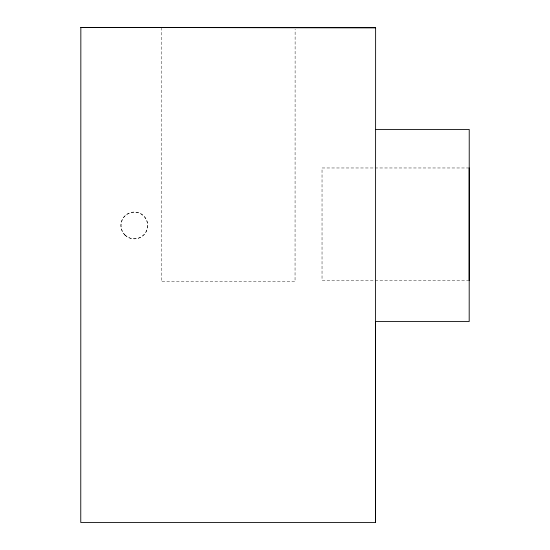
<?xml version="1.0" encoding="UTF-8"?>
<svg xmlns="http://www.w3.org/2000/svg" width="550" height="550" viewBox="0 0 550 550"><rect width="100%" height="100%" fill="white"/><g stroke="black" fill="none" stroke-linecap="round" stroke-linejoin="round"><path stroke-width="0.41" stroke-dasharray="2.75 2.06" d="M161.343 27.5L161.267 281.683L295.048 281.683L295.123 29.219M469.191 167.97L322.032 167.97L322.032 280.342L469.191 280.342M124.864 234.953A13.379 13.379 0 0 0 147.249 228.958A13.379 13.379 0 0 0 130.866 212.575A13.379 13.379 0 0 0 124.864 234.953M124.85 234.884A13.379 13.379 0 0 0 147.228 228.889A13.379 13.379 0 0 0 130.845 212.506A13.379 13.379 0 0 0 124.85 234.884"/><path stroke-width="0.82" d="M80.843 27.5L80.767 522.5L375.547 522.5L375.623 27.734L80.843 27.5L375.623 27.747M161.343 27.5L295.123 27.5M375.588 129.408L469.232 129.442L469.191 321.551L375.547 321.551L375.547 522.5M469.191 167.97L469.191 280.342"/></g></svg>
